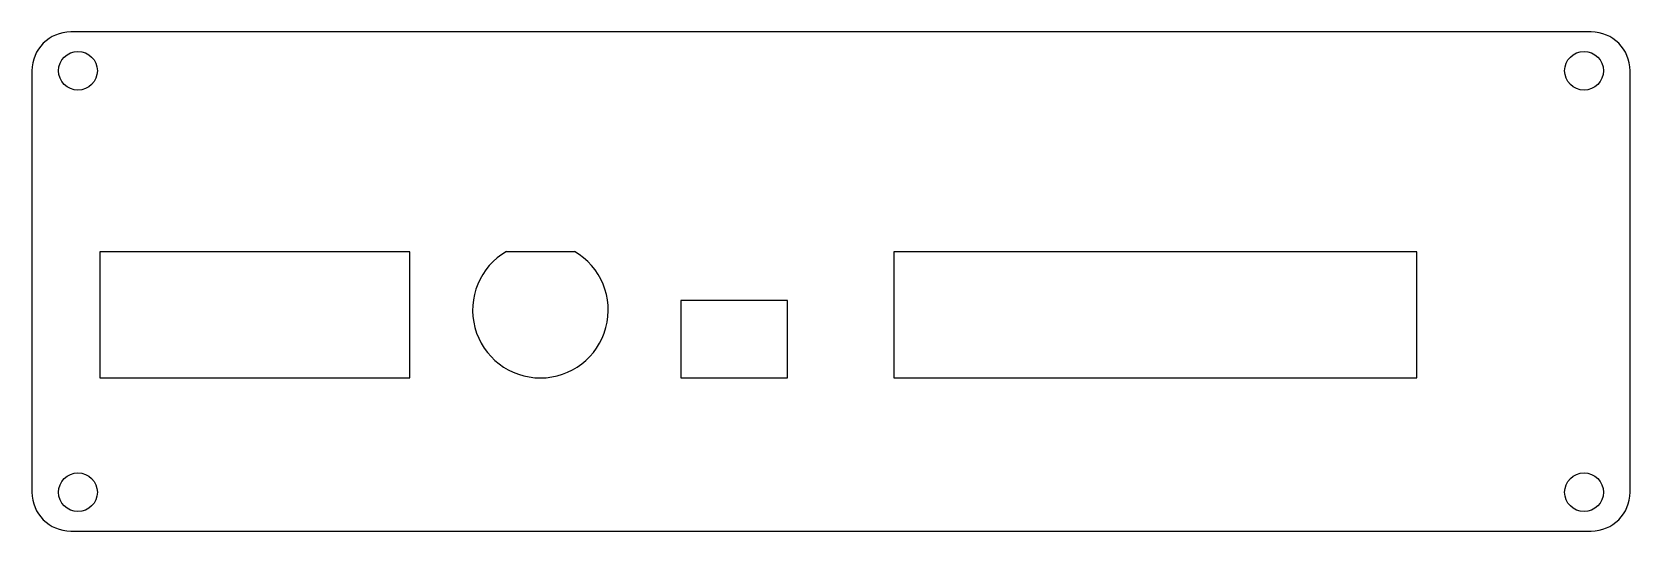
# Model space of a CAD drawing. Header units: millimetres. Extents: x -2 to 162, y -16 to 36.
import ezdxf

# ---------------------------------------------------------------- set-up
doc = ezdxf.new("R2010")
doc.units = ezdxf.units.MM
doc.layers.add('Pad', color=7, linetype='CONTINUOUS')

msp = doc.modelspace()

# ---------------------------------------------------------------- linework, layer by layer
at = {"layer": 'Pad'}
for p, q in [((1.5, 35.7), (1.5, 35.7, 1.6)), ((158.5, 35.7), (1.5, 35.7)), ((158.5, 35.7, 1.6), (1.5, 35.7, 1.6)), ((1.5, 35.7), (1.5, 35.7, 1.6)), ((158.5, 35.7), (1.5, 35.7)), ((158.5, 35.7, 1.6), (1.5, 35.7, 1.6)), ((158.5, 35.7), (158.5, 35.7, 1.6)), ((158.5, 35.7), (158.5, 35.7, 1.6)), ((-2.5, 31.7), (-2.5, 31.7, 1.6)), ((-2.5, 31.7), (-2.5, -11.8)), ((-2.5, 31.7, 1.6), (-2.5, -11.8, 1.6)), ((-2.5, 31.7), (-2.5, 31.7, 1.6)), ((-2.5, 31.7), (-2.5, -11.8)), ((-2.5, 31.7, 1.6), (-2.5, -11.8, 1.6)), ((4.25, 31.7), (4.25, 31.7, 1.6)), ((4.25, 31.7), (4.25, 31.7, 1.6)), ((159.75, 31.7), (159.75, 31.7, 1.6)), ((159.75, 31.7), (159.75, 31.7, 1.6)), ((162.5, 31.7), (162.5, 31.7, 1.6)), ((162.5, -11.8), (162.5, 31.7)), ((162.5, -11.8, 1.6), (162.5, 31.7, 1.6)), ((162.5, 31.7), (162.5, 31.7, 1.6)), ((162.5, -11.8), (162.5, 31.7)), ((162.5, -11.8, 1.6), (162.5, 31.7, 1.6)), ((4.5, 13), (4.5, 13, 1.6)), ((36.5, 13), (4.5, 13)), ((36.5, 13, 1.6), (4.5, 13, 1.6)), ((4.5, 13), (4.5, 13, 1.6)), ((4.5, 13), (4.5, 0)), ((4.5, 13, 1.6), (4.5, 0, 1.6)), ((36.5, 13), (4.5, 13)), ((4.5, 13), (4.5, 0)), ((36.5, 13, 1.6), (4.5, 13, 1.6)), ((4.5, 13, 1.6), (4.5, 0, 1.6)), ((36.5, 13), (36.5, 13, 1.6)), ((36.5, 13), (36.5, 13, 1.6)), ((36.5, 0), (36.5, 13)), ((36.5, 0, 1.6), (36.5, 13, 1.6)), ((36.5, 0), (36.5, 13)), ((36.5, 0, 1.6), (36.5, 13, 1.6)), ((46.5, 13.0622), (46.5, 13.0622, 1.6)), ((46.5, 13.0622), (46.5, 13.0622, 1.6)), ((46.5, 13.0622), (53.5, 13.0622)), ((46.5, 13.0622, 1.6), (53.5, 13.0622, 1.6)), ((46.5, 13.0622), (53.5, 13.0622)), ((46.5, 13.0622, 1.6), (53.5, 13.0622, 1.6)), ((53.5, 13.0622), (53.5, 13.0622, 1.6)), ((53.5, 13.0622), (53.5, 13.0622, 1.6)), ((86.5, 13), (86.5, 13, 1.6)), ((140.5, 13), (86.5, 13)), ((140.5, 13, 1.6), (86.5, 13, 1.6)), ((86.5, 13), (86.5, 13, 1.6)), ((86.5, 13), (86.5, 0)), ((86.5, 13, 1.6), (86.5, 0, 1.6)), ((140.5, 13), (86.5, 13)), ((86.5, 13), (86.5, 0)), ((140.5, 13, 1.6), (86.5, 13, 1.6)), ((86.5, 13, 1.6), (86.5, 0, 1.6)), ((140.5, 13), (140.5, 13, 1.6)), ((140.5, 13), (140.5, 13, 1.6)), ((140.5, 0), (140.5, 13)), ((140.5, 0, 1.6), (140.5, 13, 1.6)), ((140.5, 0), (140.5, 13)), ((140.5, 0, 1.6), (140.5, 13, 1.6)), ((64.5, 8), (64.5, 8, 1.6)), ((75.5, 8), (64.5, 8)), ((75.5, 8, 1.6), (64.5, 8, 1.6)), ((64.5, 8), (64.5, 8, 1.6)), ((64.5, 8), (64.5, 0)), ((64.5, 8, 1.6), (64.5, 0, 1.6)), ((75.5, 8), (64.5, 8)), ((64.5, 8), (64.5, 0)), ((75.5, 8, 1.6), (64.5, 8, 1.6)), ((64.5, 8, 1.6), (64.5, 0, 1.6)), ((75.5, 8), (75.5, 8, 1.6)), ((75.5, 8), (75.5, 8, 1.6)), ((75.5, 0), (75.5, 8)), ((75.5, 0, 1.6), (75.5, 8, 1.6)), ((75.5, 0), (75.5, 8)), ((75.5, 0, 1.6), (75.5, 8, 1.6)), ((4.5, 0), (4.5, 0, 1.6)), ((4.5, 0), (4.5, 0, 1.6)), ((4.5, 0), (36.5, 0)), ((4.5, 0, 1.6), (36.5, 0, 1.6)), ((4.5, 0), (36.5, 0)), ((4.5, 0, 1.6), (36.5, 0, 1.6)), ((36.5, 0), (36.5, 0, 1.6)), ((36.5, 0), (36.5, 0, 1.6)), ((64.5, 0), (64.5, 0, 1.6)), ((64.5, 0), (64.5, 0, 1.6)), ((64.5, 0), (75.5, 0)), ((64.5, 0, 1.6), (75.5, 0, 1.6)), ((64.5, 0), (75.5, 0)), ((64.5, 0, 1.6), (75.5, 0, 1.6)), ((75.5, 0), (75.5, 0, 1.6)), ((75.5, 0), (75.5, 0, 1.6)), ((86.5, 0), (86.5, 0, 1.6)), ((86.5, 0), (86.5, 0, 1.6)), ((86.5, 0), (140.5, 0)), ((86.5, 0, 1.6), (140.5, 0, 1.6)), ((86.5, 0), (140.5, 0)), ((86.5, 0, 1.6), (140.5, 0, 1.6)), ((140.5, 0), (140.5, 0, 1.6)), ((140.5, 0), (140.5, 0, 1.6)), ((-2.5, -11.8), (-2.5, -11.8, 1.6)), ((-2.5, -11.8), (-2.5, -11.8, 1.6)), ((4.25, -11.8), (4.25, -11.8, 1.6)), ((4.25, -11.8), (4.25, -11.8, 1.6)), ((159.75, -11.8), (159.75, -11.8, 1.6)), ((159.75, -11.8), (159.75, -11.8, 1.6)), ((162.5, -11.8), (162.5, -11.8, 1.6)), ((162.5, -11.8), (162.5, -11.8, 1.6)), ((1.5, -15.8), (1.5, -15.8, 1.6)), ((1.5, -15.8), (1.5, -15.8, 1.6)), ((1.5, -15.8), (158.5, -15.8)), ((1.5, -15.8, 1.6), (158.5, -15.8, 1.6)), ((1.5, -15.8), (158.5, -15.8)), ((1.5, -15.8, 1.6), (158.5, -15.8, 1.6)), ((158.5, -15.8), (158.5, -15.8, 1.6)), ((158.5, -15.8), (158.5, -15.8, 1.6))]:
    msp.add_line(p, q, dxfattribs=at)
for centre in [(2.25, 31.7), (2.25, 31.7), (2.25, 31.7), (2.25, 31.7), (157.75, 31.7), (157.75, 31.7), (157.75, 31.7), (157.75, 31.7), (2.25, -11.8), (2.25, -11.8), (2.25, -11.8), (2.25, -11.8), (157.75, -11.8), (157.75, -11.8), (157.75, -11.8), (157.75, -11.8)]:
    msp.add_circle(centre, 2, dxfattribs=at)
for centre, radius, start, end in [((1.5, 31.7), 4, 90, 180), ((1.5, 31.7, 1.6), 4, 90, 180), ((1.5, 31.7), 4, 90, 180), ((1.5, 31.7, 1.6), 4, 90, 180), ((158.5, 31.7), 4, 0, 90), ((158.5, 31.7, 1.6), 4, 0, 90), ((158.5, 31.7), 4, 0, 90), ((158.5, 31.7, 1.6), 4, 0, 90), ((50, 7), 7, 120, 60), ((50, 7, 1.6), 7, 120, 60), ((50, 7), 7, 120, 60), ((50, 7, 1.6), 7, 120, 60), ((1.5, -11.8), 4, 180, -90), ((1.5, -11.8, 1.6), 4, 180, -90), ((1.5, -11.8), 4, 180, -90), ((1.5, -11.8, 1.6), 4, 180, -90), ((158.5, -11.8), 4, -90, 0), ((158.5, -11.8, 1.6), 4, -90, 0), ((158.5, -11.8), 4, -90, 0), ((158.5, -11.8, 1.6), 4, -90, 0)]:
    msp.add_arc(centre, radius, start, end, dxfattribs=at)

doc.saveas('drawing.dxf')
